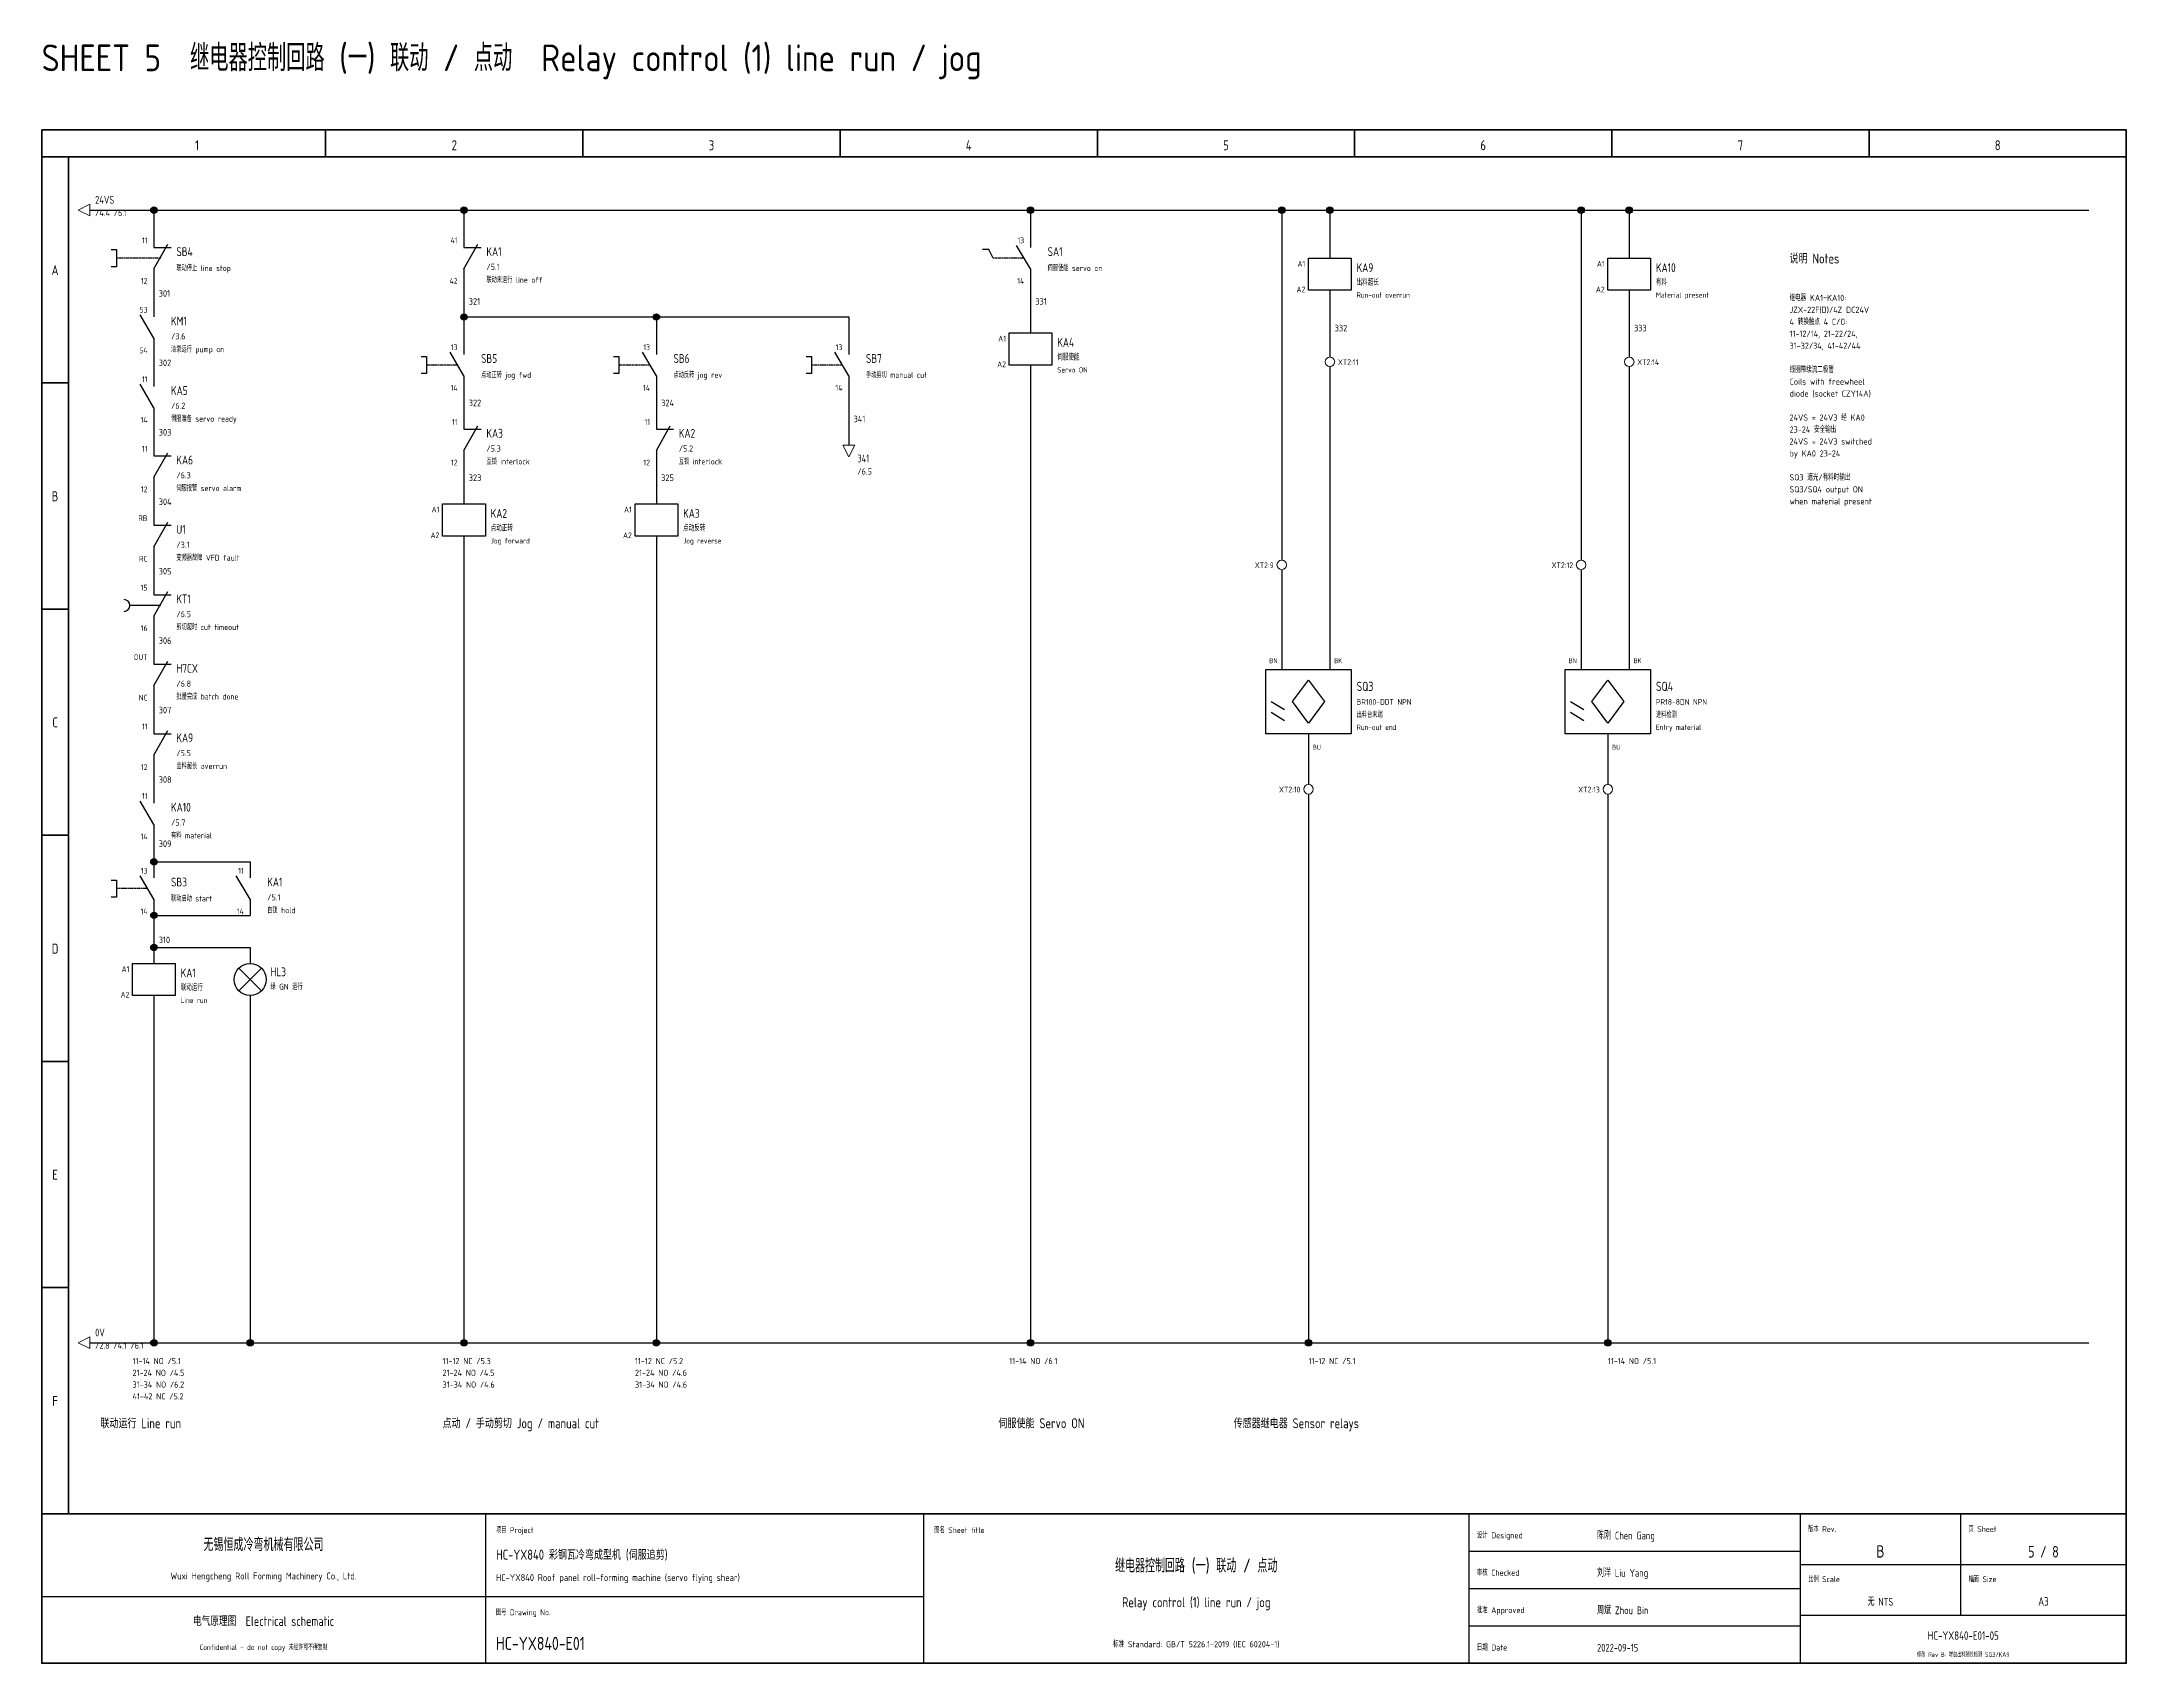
# Model space of a CAD drawing. Header units: millimetres. Extents: x 25 to 1765, y 5 to 309.
# Drawn here: x 925 to 1315, y 5 to 308.5 of the extents above; entities that cross this region are included whole.
import ezdxf
from ezdxf.enums import TextEntityAlignment as Align

# ---------------------------------------------------------------- set-up
doc = ezdxf.new("R2010")
doc.units = ezdxf.units.MM
doc.header["$LTSCALE"] = 0.25
doc.linetypes.add('DASHED', pattern=[1.524, 1.27, -0.254])
for name, color, linetype, lineweight in [('FRAME', 8, 'Continuous', 50), ('NOTE', 7, 'Continuous', 18), ('PIN', 8, 'Continuous', 13), ('SYM', 7, 'Continuous', 25), ('TAG', 3, 'Continuous', 25), ('TERM', 6, 'Continuous', 18), ('TEXT', 7, 'Continuous', 18), ('TITLE', 8, 'Continuous', 25), ('WIRE', 1, 'Continuous', 30), ('WIRENO', 4, 'Continuous', 13), ('XREF', 5, 'Continuous', 13)]:
    doc.layers.add(name, color=color, linetype=linetype, lineweight=lineweight)
doc.styles.add('GB', font='gbenor.shx', dxfattribs={"bigfont": 'gbcbig.shx'})

msp = doc.modelspace()

# ---------------------------------------------------------------- hatches: boundary and pattern name
at = {"layer": 'WIRE'}
h = msp.add_hatch(color=7, dxfattribs=at)
edge = h.paths.add_edge_path()
edge.add_arc((946, 277), 0.6, 0, 360)
h = msp.add_hatch(color=7, dxfattribs=at)
edge = h.paths.add_edge_path()
edge.add_arc((1004, 277), 0.6, 0, 360)
h = msp.add_hatch(color=7, dxfattribs=at)
edge = h.paths.add_edge_path()
edge.add_arc((1110, 277), 0.6, 0, 360)
h = msp.add_hatch(color=7, dxfattribs=at)
edge = h.paths.add_edge_path()
edge.add_arc((1157, 277), 0.6, 0, 360)
h = msp.add_hatch(color=7, dxfattribs=at)
edge = h.paths.add_edge_path()
edge.add_arc((1166, 277), 0.6, 0, 360)
h = msp.add_hatch(color=7, dxfattribs=at)
edge = h.paths.add_edge_path()
edge.add_arc((1213, 277), 0.6, 0, 360)
h = msp.add_hatch(color=7, dxfattribs=at)
edge = h.paths.add_edge_path()
edge.add_arc((1222, 277), 0.6, 0, 360)
h = msp.add_hatch(color=7, dxfattribs=at)
edge = h.paths.add_edge_path()
edge.add_arc((1004, 257), 0.6, 0, 360)
h = msp.add_hatch(color=7, dxfattribs=at)
edge = h.paths.add_edge_path()
edge.add_arc((1040, 257), 0.6, 0, 360)
h = msp.add_hatch(color=7, dxfattribs=at)
edge = h.paths.add_edge_path()
edge.add_arc((946, 155), 0.6, 0, 360)
h = msp.add_hatch(color=7, dxfattribs=at)
edge = h.paths.add_edge_path()
edge.add_arc((946, 145), 0.6, 0, 360)
h = msp.add_hatch(color=7, dxfattribs=at)
edge = h.paths.add_edge_path()
edge.add_arc((946, 139), 0.6, 0, 360)
h = msp.add_hatch(color=7, dxfattribs=at)
edge = h.paths.add_edge_path()
edge.add_arc((946, 65), 0.6, 0, 360)
h = msp.add_hatch(color=7, dxfattribs=at)
edge = h.paths.add_edge_path()
edge.add_arc((964, 65), 0.6, 0, 360)
h = msp.add_hatch(color=7, dxfattribs=at)
edge = h.paths.add_edge_path()
edge.add_arc((1004, 65), 0.6, 0, 360)
h = msp.add_hatch(color=7, dxfattribs=at)
edge = h.paths.add_edge_path()
edge.add_arc((1040, 65), 0.6, 0, 360)
h = msp.add_hatch(color=7, dxfattribs=at)
edge = h.paths.add_edge_path()
edge.add_arc((1110, 65), 0.6, 0, 360)
h = msp.add_hatch(color=7, dxfattribs=at)
edge = h.paths.add_edge_path()
edge.add_arc((1162, 65), 0.6, 0, 360)
h = msp.add_hatch(color=7, dxfattribs=at)
edge = h.paths.add_edge_path()
edge.add_arc((1218, 65), 0.6, 0, 360)

# ---------------------------------------------------------------- linework, layer by layer
at = {"layer": 'FRAME'}
for p, q in [((978.125, 292), (978.125, 287)), ((1026.25, 292), (1026.25, 287)), ((1074.375, 292), (1074.375, 287)), ((1122.5, 292), (1122.5, 287)), ((1170.625, 292), (1170.625, 287)), ((1218.75, 292), (1218.75, 287)), ((1266.875, 292), (1266.875, 287)), ((925, 287), (1315, 287)), ((930, 287), (930, 33)), ((925, 244.667), (930, 244.667)), ((925, 202.333), (930, 202.333)), ((925, 160), (930, 160)), ((925, 117.667), (930, 117.667)), ((925, 75.333), (930, 75.333)), ((925, 33), (1315, 33))]:
    msp.add_line(p, q, dxfattribs=at)
msp.add_lwpolyline([(925, 292), (1315, 292), (1315, 5), (925, 5)], close=True, dxfattribs=at)
at = {"layer": 'SYM'}
for p, q in [((946, 273), (946, 270)), ((1004, 273), (1004, 270)), ((1110, 273), (1110, 270)), ((946, 266), (948.6, 270.6)), ((946, 270), (949.2, 270)), ((1004, 266), (1006.6, 270.6)), ((1004, 270), (1007.2, 270)), ((1110, 266), (1107.4, 270.4)), ((1166, 271), (1166, 268)), ((1222, 271), (1222, 268)), ((946, 266), (946, 263)), ((1004, 266), (1004, 263)), ((1110, 266), (1110, 263)), ((1166, 262), (1166, 259)), ((1222, 262), (1222, 259)), ((946, 253), (943.4, 257.4)), ((946, 260), (946, 257)), ((1110, 257), (1110, 254)), ((946, 253), (946, 250)), ((1004, 246), (1001.4, 250.4)), ((1004, 253), (1004, 250)), ((1040, 246), (1037.4, 250.4)), ((1040, 253), (1040, 250)), ((1076, 246), (1073.4, 250.4)), ((1076, 253), (1076, 250)), ((946, 247), (946, 244)), ((1004, 246), (1004, 243)), ((1040, 246), (1040, 243)), ((1076, 246), (1076, 243)), ((1110, 248), (1110, 245)), ((946, 240), (943.4, 244.4)), ((946, 240), (946, 237)), ((1004, 239), (1004, 236)), ((1040, 239), (1040, 236)), ((946, 234), (946, 231)), ((1004, 232), (1006.6, 236.6)), ((1004, 236), (1007.2, 236)), ((1040, 232), (1042.6, 236.6)), ((1040, 236), (1043.2, 236)), ((946, 227), (948.6, 231.6)), ((946, 231), (949.2, 231)), ((1004, 232), (1004, 229)), ((1040, 232), (1040, 229)), ((946, 227), (946, 224)), ((1004, 225), (1004, 222)), ((1040, 225), (1040, 222)), ((946, 221), (946, 218)), ((946, 214), (948.6, 218.6)), ((946, 218), (949.2, 218)), ((1004, 216), (1004, 213)), ((1040, 216), (1040, 213)), ((946, 214), (946, 211)), ((946, 208), (946, 205)), ((947.3, 203), (941.5, 203)), ((946, 201), (948.6, 205.6)), ((946, 205), (949.2, 205)), ((946, 201), (946, 198)), ((946, 195), (946, 192)), ((946, 188), (948.6, 192.6)), ((946, 192), (949.2, 192)), ((946, 188), (946, 185)), ((1155, 185), (1157.5, 183.5)), ((1211, 185), (1213.5, 183.5)), ((946, 182), (946, 179)), ((946, 175), (948.6, 179.6)), ((1155, 183), (1157.5, 181.5)), ((1211, 183), (1213.5, 181.5)), ((946, 179), (949.2, 179)), ((946, 175), (946, 172)), ((946, 169), (946, 166)), ((946, 162), (943.4, 166.4)), ((946, 162), (946, 159)), ((946, 148), (943.4, 152.4)), ((946, 155), (946, 152)), ((964, 148), (961.4, 152.4)), ((964, 155), (964, 152)), ((946, 148), (946, 145)), ((964, 148), (964, 145)), ((946, 139), (946, 136)), ((964, 138), (964, 136)), ((961.88, 135.12), (966.12, 130.88)), ((961.88, 130.88), (966.12, 135.12)), ((946, 130), (946, 127)), ((964, 130), (964, 128))]:
    msp.add_line(p, q, dxfattribs=at)
at = {"layer": 'SYM', "linetype": 'DASHED'}
for p, q in [((947.3, 268), (939, 268)), ((1108.7, 268), (1103, 268)), ((1002.7, 248), (997, 248)), ((1038.7, 248), (1033, 248)), ((1074.7, 248), (1069, 248)), ((944.7, 150), (939, 150))]:
    msp.add_line(p, q, dxfattribs=at)
at = {"layer": 'SYM'}
for points in [[(938, 269.6), (939, 269.6), (939, 266.4), (938, 266.4)], [(1103, 268), (1102.2, 269.6), (1101, 269.6)], [(996, 249.6), (997, 249.6), (997, 246.4), (996, 246.4)], [(1032, 249.6), (1033, 249.6), (1033, 246.4), (1032, 246.4)], [(1068, 249.6), (1069, 249.6), (1069, 246.4), (1068, 246.4)], [(938, 151.6), (939, 151.6), (939, 148.4), (938, 148.4)]]:
    msp.add_lwpolyline(points, dxfattribs=at)
for points in [[(1162, 268), (1170, 268), (1170, 262), (1162, 262)], [(1218, 268), (1226, 268), (1226, 262), (1218, 262)], [(1106, 254), (1114, 254), (1114, 248), (1106, 248)], [(1000, 222), (1008, 222), (1008, 216), (1000, 216)], [(1036, 222), (1044, 222), (1044, 216), (1036, 216)], [(1154, 191), (1170, 191), (1170, 179), (1154, 179)], [(1162, 189), (1165, 185), (1162, 181), (1159, 185)], [(1210, 191), (1226, 191), (1226, 179), (1210, 179)], [(1218, 189), (1221, 185), (1218, 181), (1215, 185)], [(942, 136), (950, 136), (950, 130), (942, 130)]]:
    msp.add_lwpolyline(points, close=True, dxfattribs=at)
msp.add_circle((964, 133), 3, dxfattribs=at)
msp.add_arc((940.4, 203), 1.1, -450, -270, dxfattribs=at)
at = {"layer": 'TERM'}
for centre in [(1166, 248.6), (1222, 248.6), (1157, 210.6), (1213, 210.6), (1162, 168.6), (1218, 168.6)]:
    msp.add_circle(centre, 0.9, dxfattribs=at)
at = {"layer": 'TITLE'}
for p, q in [((1008, 33), (1008, 5)), ((1090, 33), (1090, 5)), ((1192, 33), (1192, 5)), ((1254, 33), (1254, 5)), ((1284, 33), (1284, 14)), ((1192, 26), (1254, 26)), ((1254, 23.5), (1315, 23.5)), ((925, 17.5), (1008, 17.5)), ((1008, 17.5), (1090, 17.5)), ((1192, 19), (1254, 19)), ((1192, 12), (1254, 12)), ((1254, 14), (1315, 14))]:
    msp.add_line(p, q, dxfattribs=at)
at = {"layer": 'WIRE'}
for p, q in [((934, 277), (1308, 277)), ((946, 277), (946, 273)), ((1004, 277), (1004, 273)), ((1110, 277), (1110, 273)), ((1157, 277), (1157, 213)), ((1166, 277), (1166, 271)), ((1213, 277), (1213, 213)), ((1222, 277), (1222, 271)), ((946, 263), (946, 260)), ((1004, 263), (1004, 257)), ((1110, 263), (1110, 257)), ((1166, 259), (1166, 251)), ((1222, 259), (1222, 251)), ((1004, 257), (1076, 257)), ((1004, 257), (1004, 253)), ((1040, 257), (1040, 253)), ((1076, 257), (1076, 253)), ((946, 250), (946, 247)), ((1166, 251), (1166, 249.5)), ((1222, 251), (1222, 249.5)), ((1166, 247.7), (1166, 246.2)), ((1166, 246.2), (1166, 191)), ((1222, 247.7), (1222, 246.2)), ((1222, 246.2), (1222, 191)), ((1004, 243), (1004, 239)), ((1040, 243), (1040, 239)), ((1076, 243), (1076, 233)), ((1110, 245), (1110, 65)), ((946, 237), (946, 234)), ((1004, 229), (1004, 225)), ((1040, 229), (1040, 225)), ((946, 224), (946, 221)), ((946, 211), (946, 208)), ((1004, 213), (1004, 65)), ((1040, 213), (1040, 65)), ((1157, 213), (1157, 211.5)), ((1213, 213), (1213, 211.5)), ((1157, 209.7), (1157, 208.2)), ((1157, 208.2), (1157, 191)), ((1213, 209.7), (1213, 208.2)), ((1213, 208.2), (1213, 191)), ((946, 198), (946, 195)), ((946, 185), (946, 182)), ((1162, 179), (1162, 171)), ((1218, 179), (1218, 171)), ((946, 172), (946, 169)), ((1162, 171), (1162, 169.5)), ((1162, 167.7), (1162, 166.2)), ((1218, 171), (1218, 169.5)), ((1218, 167.7), (1218, 166.2)), ((1162, 166.2), (1162, 65)), ((1218, 166.2), (1218, 65)), ((946, 159), (946, 158)), ((946, 158), (946, 155)), ((946, 155), (964, 155)), ((946, 145), (964, 145)), ((946, 145), (946, 142)), ((946, 142), (946, 139)), ((946, 139), (964, 139)), ((964, 139), (964, 138)), ((946, 127), (946, 65)), ((964, 128), (964, 65)), ((934, 65), (1308, 65))]:
    msp.add_line(p, q, dxfattribs=at)
for centre in [(946, 277), (1004, 277), (1110, 277), (1157, 277), (1166, 277), (1213, 277), (1222, 277), (1004, 257), (1040, 257), (946, 155), (946, 145), (946, 139), (946, 65), (964, 65), (1004, 65), (1040, 65), (1110, 65), (1162, 65), (1218, 65)]:
    msp.add_circle(centre, 0.6, dxfattribs=at)
at = {"layer": 'XREF'}
for points in [[(931.8, 277), (934, 278.1), (934, 275.9)], [(1076, 230.8), (1074.9, 233), (1077.1, 233)], [(931.8, 65), (934, 66.1), (934, 63.9)]]:
    msp.add_lwpolyline(points, close=True, dxfattribs=at)

# ---------------------------------------------------------------- texts
at = {"layer": 'FRAME', "style": 'GB', "width": 0.9}
for s, p in [('1', (954.062, 288.2)), ('2', (1002.188, 288.2)), ('3', (1050.312, 288.2)), ('4', (1098.438, 288.2)), ('5', (1146.562, 288.2)), ('6', (1194.688, 288.2)), ('7', (1242.812, 288.2)), ('8', (1290.938, 288.2)), ('A', (927.5, 264.833)), ('B', (927.5, 222.5)), ('C', (927.5, 180.167)), ('D', (927.5, 137.833)), ('E', (927.5, 95.5)), ('F', (927.5, 53.167))]:
    msp.add_text(s, height=1.872, dxfattribs=at).set_placement(p, align=Align.CENTER)
at = {"layer": 'NOTE', "style": 'GB', "width": 0.9}
for s, height, p in [('说明 Notes', 1.872, (1252, 267)), ('继电器 KA1~KA10:', 1.152, (1252, 260)), ('JZX-22F(D)/4Z DC24V', 1.152, (1252, 257.76)), ('11-12/14, 21-22/24,', 1.152, (1252, 253.28)), ('4 转换触点 4 C/O:', 1.152, (1252, 255.52)), ('31-32/34, 41-42/44', 1.152, (1252, 251.04)), ('线圈带续流二极管', 1.152, (1252, 246.56)), ('diode (socket CZY14A)', 1.152, (1252, 242.08)), ('Coils with freewheel', 1.152, (1252, 244.32)), ('24VS = 24V3 经 KA0', 1.152, (1252, 237.6)), ('23-24 安全输出', 1.152, (1252, 235.36)), ('24VS = 24V3 switched', 1.152, (1252, 233.12)), ('by KA0 23-24', 1.152, (1252, 230.88)), ('SQ3 遮光/有料时输出', 1.152, (1252, 226.4)), ('SQ3/SQ4 output ON', 1.152, (1252, 224.16)), ('when material present', 1.152, (1252, 221.92)), ('联动运行 Line run', 1.872, (936, 49)), ('点动 / 手动剪切 Jog / manual cut', 1.872, (1000, 49)), ('伺服使能 Servo ON', 1.872, (1104, 49)), ('传感器继电器 Sensor relays', 1.872, (1148, 49))]:
    msp.add_text(s, height=height, dxfattribs=at).set_placement(p)
at = {"layer": 'PIN', "style": 'GB', "width": 0.9}
for s, height, p in [('11', 1.08, (944.8, 270.8)), ('41', 1.08, (1002.8, 270.8)), ('13', 1.08, (1108.8, 270.8)), ('A1', 1.08, (1161.4, 266.4)), ('A1', 1.08, (1217.4, 266.4)), ('12', 1.08, (944.8, 263.2)), ('42', 1.08, (1002.8, 263.2)), ('14', 1.08, (1108.8, 263.2)), ('A2', 1.08, (1161.4, 261.6)), ('A2', 1.08, (1217.4, 261.6)), ('53', 1.08, (944.8, 257.8)), ('54', 1.08, (944.8, 250.2)), ('13', 1.08, (1002.8, 250.8)), ('13', 1.08, (1038.8, 250.8)), ('13', 1.08, (1074.8, 250.8)), ('A1', 1.08, (1105.4, 252.4)), ('11', 1.08, (944.8, 244.8)), ('A2', 1.08, (1105.4, 247.6)), ('14', 1.08, (1002.8, 243.2)), ('14', 1.08, (1038.8, 243.2)), ('14', 1.08, (1074.8, 243.2)), ('14', 1.08, (944.8, 237.2)), ('11', 1.08, (1002.8, 236.8)), ('11', 1.08, (1038.8, 236.8)), ('11', 1.08, (944.8, 231.8)), ('12', 1.08, (1002.8, 229.2)), ('12', 1.08, (1038.8, 229.2)), ('12', 1.08, (944.8, 224.2)), ('RB', 1.08, (944.8, 218.8)), ('A1', 1.08, (999.4, 220.4)), ('A1', 1.08, (1035.4, 220.4)), ('A2', 1.08, (999.4, 215.6)), ('A2', 1.08, (1035.4, 215.6)), ('RC', 1.08, (944.8, 211.2)), ('15', 1.08, (944.8, 205.8)), ('16', 1.08, (944.8, 198.2)), ('OUT', 1.08, (944.8, 192.8)), ('BN', 0.936, (1156.2, 192.2)), ('BN', 0.936, (1212.2, 192.2)), ('NC', 1.08, (944.8, 185.2)), ('11', 1.08, (944.8, 179.8)), ('12', 1.08, (944.8, 172.2)), ('11', 1.08, (944.8, 166.8)), ('14', 1.08, (944.8, 159.2)), ('13', 1.08, (944.8, 152.8)), ('11', 1.08, (962.8, 152.8)), ('14', 1.08, (944.8, 145.2)), ('14', 1.08, (962.8, 145.2)), ('A1', 1.08, (941.4, 134.4)), ('A2', 1.08, (941.4, 129.6))]:
    msp.add_text(s, height=height, dxfattribs=at).set_placement(p, align=Align.RIGHT)
for s, p in [('BK', (1166.8, 192.2)), ('BK', (1222.8, 192.2)), ('BU', (1162.8, 176)), ('BU', (1218.8, 176))]:
    msp.add_text(s, height=0.936, dxfattribs=at).set_placement(p)
at = {"layer": 'TAG', "style": 'GB', "width": 0.9}
for s, height, p in [('SB4', 1.656, (950.2, 268.4)), ('KA1', 1.656, (1008.2, 268.4)), ('SA1', 1.656, (1113.2, 268.4)), ('KA9', 1.656, (1171, 265.4)), ('KA10', 1.656, (1227, 265.4)), ('KM1', 1.656, (949.2, 255.4)), ('SB5', 1.656, (1007.2, 248.4)), ('SB6', 1.656, (1043.2, 248.4)), ('SB7', 1.656, (1079.2, 248.4)), ('KA4', 1.656, (1115, 251.4)), ('KA5', 1.656, (949.2, 242.4)), ('KA3', 1.656, (1008.2, 234.4)), ('KA2', 1.656, (1044.2, 234.4)), ('KA6', 1.656, (950.2, 229.4)), ('KA2', 1.656, (1009, 219.4)), ('KA3', 1.656, (1045, 219.4)), ('U1', 1.656, (950.2, 216.4)), ('KT1', 1.656, (950.2, 203.4)), ('H7CX', 1.656, (950.2, 190.4)), ('SQ3', 1.728, (1171, 187)), ('SQ4', 1.728, (1227, 187)), ('KA9', 1.656, (950.2, 177.4)), ('KA10', 1.656, (949.2, 164.4)), ('SB3', 1.656, (949.2, 150.4)), ('KA1', 1.656, (967.2, 150.4)), ('KA1', 1.656, (951, 133.4)), ('HL3', 1.656, (967.8, 133.6))]:
    msp.add_text(s, height=height, dxfattribs=at).set_placement(p)
at = {"layer": 'TERM', "style": 'GB', "width": 0.9}
for s, p in [('XT2:11', (1167.5, 248)), ('XT2:14', (1223.5, 248))]:
    msp.add_text(s, height=1.08, dxfattribs=at).set_placement(p)
for s, p in [('XT2:9', (1155.5, 210)), ('XT2:12', (1211.5, 210)), ('XT2:10', (1160.5, 168)), ('XT2:13', (1216.5, 168))]:
    msp.add_text(s, height=1.08, dxfattribs=at).set_placement(p, align=Align.RIGHT)
at = {"layer": 'TEXT', "style": 'GB', "width": 0.9}
for s, height, p in [('联动停止 line stop', 1.08, (950.2, 265.6)), ('伺服使能 servo on', 1.08, (1113.2, 265.6)), ('联动未运行 line off', 1.08, (1008.2, 263.4)), ('出料超长', 1.152, (1171, 262.9)), ('Run-out overrun', 1.008, (1171, 260.6)), ('有料', 1.152, (1227, 262.9)), ('Material present', 1.008, (1227, 260.6)), ('油泵运行 pump on', 1.08, (949.2, 250.4)), ('伺服使能', 1.152, (1115, 248.9)), ('点动正转 jog fwd', 1.08, (1007.2, 245.6)), ('点动反转 jog rev', 1.08, (1043.2, 245.6)), ('手动剪切 manual cut', 1.08, (1079.2, 245.6)), ('Servo ON', 1.008, (1115, 246.6)), ('伺服准备 servo ready', 1.08, (949.2, 237.4)), ('互锁 interlock', 1.08, (1008.2, 229.4)), ('互锁 interlock', 1.08, (1044.2, 229.4)), ('伺服报警 servo alarm', 1.08, (950.2, 224.4)), ('点动正转', 1.152, (1009, 216.9)), ('Jog forward', 1.008, (1009, 214.6)), ('点动反转', 1.152, (1045, 216.9)), ('Jog reverse', 1.008, (1045, 214.6)), ('变频器故障 VFD fault', 1.08, (950.2, 211.4)), ('剪切超时 cut timeout', 1.08, (950.2, 198.4)), ('批量完成 batch done', 1.08, (950.2, 185.4)), ('BR100-DDT NPN', 1.08, (1171, 184.4)), ('PR18-8DN NPN', 1.08, (1227, 184.4)), ('出料台末端', 1.08, (1171, 182)), ('Run-out end', 1.008, (1171, 179.7)), ('进料检测', 1.08, (1227, 182)), ('Entry material', 1.008, (1227, 179.7)), ('出料超长 overrun', 1.08, (950.2, 172.4)), ('有料 material', 1.08, (949.2, 159.4)), ('联动启动 start', 1.08, (949.2, 147.6)), ('自锁 hold', 1.08, (967.2, 145.4)), ('联动运行', 1.152, (951, 130.9)), ('Line run', 1.008, (951, 128.6)), ('绿 GN 运行', 1.08, (967.8, 131.1))]:
    msp.add_text(s, height=height, dxfattribs=at).set_placement(p)
at = {"layer": 'TITLE', "style": 'GB'}
msp.add_text('SHEET 5  继电器控制回路 (一) 联动 / 点动  Relay control (1) line run / jog', height=5, dxfattribs=at).set_placement((925, 303))
at = {"layer": 'TITLE', "style": 'GB', "width": 0.9}
for s, height, p in [('无锡恒成冷弯机械有限公司', 2.448, (966.5, 26)), ('继电器控制回路 (一) 联动 / 点动', 2.592, (1141, 22)), ('B', 2.304, (1269, 24.8)), ('5 / 8', 2.16, (1299.5, 24.8)), ('Wuxi Hengcheng Roll Forming Machinery Co., Ltd.', 1.296, (966.5, 20.7)), ('Relay control (1) line run / jog', 1.872, (1141, 15.5)), ('无 NTS', 1.44, (1269, 15.8)), ('A3', 1.584, (1299.5, 15.8)), ('电气原理图  Electrical schematic', 1.8, (966.5, 12)), ('Confidential - do not copy 未经许可不得复制', 1.008, (966.5, 7.5)), ('标准 Standard: GB/T 5226.1-2019 (IEC 60204-1)', 1.152, (1141, 8)), ('HC-YX840-E01-05', 1.584, (1284.5, 9.4)), ('修改 Rev B: 增加出料超长检测 SQ3/KA9', 0.864, (1284.5, 6.2))]:
    msp.add_text(s, height=height, dxfattribs=at).set_placement(p, align=Align.CENTER)
for s, height, p in [('项目 Project', 1.08, (1010, 29.4)), ('图名 Sheet title', 1.08, (1092, 29.4)), ('设计 Designed', 1.116, (1193.5, 28.4)), ('陈刚 Chen Gang', 1.44, (1216, 28.2)), ('版本 Rev.', 1.08, (1255.5, 29.6)), ('页 Sheet', 1.08, (1285.5, 29.6)), ('HC-YX840 彩钢瓦冷弯成型机 (伺服追剪)', 1.872, (1010, 24.4)), ('HC-YX840 Roof panel roll-forming machine (servo flying shear)', 1.296, (1010, 20.4)), ('审核 Checked', 1.116, (1193.5, 21.4)), ('刘洋 Liu Yang', 1.44, (1216, 21.2)), ('比例 Scale', 1.08, (1255.5, 20.2)), ('幅面 Size', 1.08, (1285.5, 20.2)), ('批准 Approved', 1.116, (1193.5, 14.4)), ('周斌 Zhou Bin', 1.44, (1216, 14.2)), ('图号 Drawing No.', 1.08, (1010, 14)), ('HC-YX840-E01', 2.448, (1010, 7.5)), ('日期 Date', 1.116, (1193.5, 7.4)), ('2022-09-15', 1.44, (1216, 7.2))]:
    msp.add_text(s, height=height, dxfattribs=at).set_placement(p)
at = {"layer": 'WIRENO', "style": 'GB', "width": 0.9}
for s, p in [('301', (946.9, 260.8)), ('321', (1004.9, 259.3)), ('331', (1110.9, 259.3)), ('332', (1166.9, 254.3)), ('333', (1222.9, 254.3)), ('302', (946.9, 247.8)), ('322', (1004.9, 240.3)), ('324', (1040.9, 240.3)), ('341', (1076.9, 237.3)), ('303', (946.9, 234.8)), ('323', (1004.9, 226.3)), ('325', (1040.9, 226.3)), ('304', (946.9, 221.8)), ('305', (946.9, 208.8)), ('306', (946.9, 195.8)), ('307', (946.9, 182.8)), ('308', (946.9, 169.8)), ('309', (946.9, 157.8)), ('310', (946.9, 139.8))]:
    msp.add_text(s, height=1.224, dxfattribs=at).set_placement(p)
at = {"layer": 'XREF', "style": 'GB', "width": 0.9}
for s, height, p in [('24VS', 1.44, (935, 278.2)), ('/4.4 /6.1', 1.152, (935, 275.9)), ('/5.1', 1.152, (1008.2, 265.8)), ('/3.6', 1.152, (949.2, 252.8)), ('/6.2', 1.152, (949.2, 239.8)), ('/5.3', 1.152, (1008.2, 231.8)), ('/5.2', 1.152, (1044.2, 231.8)), ('341', 1.44, (1077.6, 229.8)), ('/6.3', 1.152, (950.2, 226.8)), ('/6.5', 1.152, (1077.6, 227.5)), ('/3.1', 1.152, (950.2, 213.8)), ('/6.5', 1.152, (950.2, 200.8)), ('/6.8', 1.152, (950.2, 187.8)), ('/5.5', 1.152, (950.2, 174.8)), ('/5.7', 1.152, (949.2, 161.8)), ('/5.1', 1.152, (967.2, 147.8)), ('0V', 1.44, (935, 66.2)), ('/2.8 /4.1 /6.1', 1.152, (935, 63.9)), ('11-14 NO /5.1', 1.152, (942, 61)), ('11-14 NO /5.1', 1.152, (942, 61)), ('21-24 NO /4.5', 1.152, (942, 58.8)), ('21-24 NO /4.5', 1.152, (942, 58.8)), ('11-12 NC /5.3', 1.152, (1000, 61)), ('11-12 NC /5.3', 1.152, (1000, 61)), ('21-24 NO /4.5', 1.152, (1000, 58.8)), ('21-24 NO /4.5', 1.152, (1000, 58.8)), ('11-12 NC /5.2', 1.152, (1036, 61)), ('11-12 NC /5.2', 1.152, (1036, 61)), ('21-24 NO /4.6', 1.152, (1036, 58.8)), ('21-24 NO /4.6', 1.152, (1036, 58.8)), ('11-14 NO /6.1', 1.152, (1106, 61)), ('11-14 NO /6.1', 1.152, (1106, 61)), ('11-12 NC /5.1', 1.152, (1162, 61)), ('11-12 NC /5.1', 1.152, (1162, 61)), ('11-14 NO /5.1', 1.152, (1218, 61)), ('11-14 NO /5.1', 1.152, (1218, 61)), ('31-34 NO /6.2', 1.152, (942, 56.6)), ('31-34 NO /6.2', 1.152, (942, 56.6)), ('41-42 NC /5.2', 1.152, (942, 54.4)), ('41-42 NC /5.2', 1.152, (942, 54.4)), ('31-34 NO /4.6', 1.152, (1000, 56.6)), ('31-34 NO /4.6', 1.152, (1000, 56.6)), ('31-34 NO /4.6', 1.152, (1036, 56.6)), ('31-34 NO /4.6', 1.152, (1036, 56.6))]:
    msp.add_text(s, height=height, dxfattribs=at).set_placement(p)

doc.saveas('drawing.dxf')
